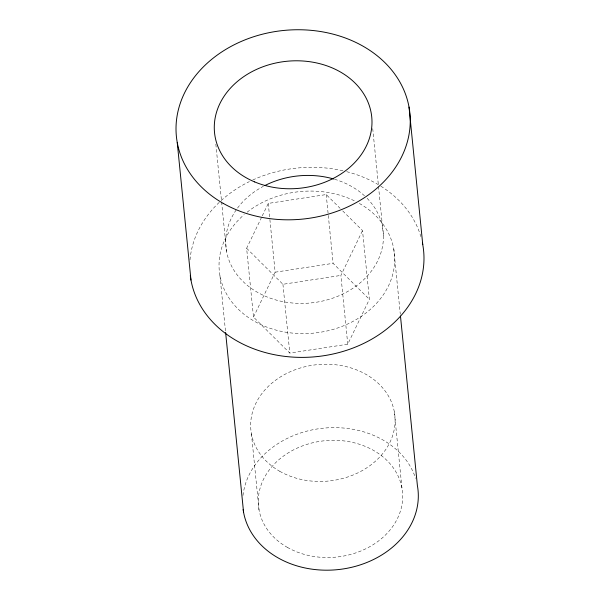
<?xml version="1.0" encoding="UTF-8"?>
<svg xmlns="http://www.w3.org/2000/svg" width="600" height="600" viewBox="0 0 600 600"><rect width="100%" height="100%" fill="white"/><g stroke="black" fill="none" stroke-linecap="round" stroke-linejoin="round"><path stroke-width="0.45" stroke-dasharray="3 2.25" d="M342.72 210.923L362.52 230.565L369.39 299.347L347.745 344.212L289.8 353.07L253.5 317.062L246.63 248.28L261.862 216.705M262.26 215.88L268.275 203.415L326.22 194.558L340.08 208.305M253.5 317.062L275.138 272.197L269.76 218.288M347.745 344.212L340.882 275.423L362.52 230.565M275.138 272.197L333.082 263.34L369.39 299.347M246.63 248.28L282.938 284.288L340.882 275.423M393.78 249.06L400.29 314.257M372.735 128.618L378.428 185.55M378.502 186.405L383.43 235.8M394.35 411.923L401.947 487.987M326.22 194.558L333.082 263.34M282.938 284.288L289.8 353.07M268.275 203.415L269.663 217.358M251.423 433.77L259.013 509.842M215.843 144.165L221.535 201.097M221.61 201.952L226.545 251.347M219.945 275.632L225.525 331.515M359.347 203.43A87.99 71.093 -5.7 0 1 374.843 305.115A87.99 71.093 -5.7 0 1 248.197 317.37A87.99 71.093 -5.7 0 1 244.23 214.575M247.11 212.205A87.99 71.093 -5.7 0 1 355.447 201.345M243 495.472A87.99 71.093 -5.7 0 1 323.513 428.16A87.99 71.093 -5.7 0 1 415.597 478.388M190.02 259.868A117.323 94.793 -5.7 0 1 220.5 201.188M221.167 200.572A117.323 94.793 -5.7 0 1 249.375 181.597M252.757 179.993A117.323 94.793 -5.7 0 1 343.192 170.82M346.702 171.683A117.323 94.793 -5.7 0 1 380.055 185.692M380.85 186.188A117.323 94.793 -5.7 0 1 420.847 236.58M367.087 198.292A78.998 63.825 -5.7 0 1 350.415 289.868A78.998 63.825 -5.7 0 1 238.83 276.99A78.998 63.825 -5.7 0 1 263.385 186.315M334.59 179.257A78.998 63.825 -5.7 0 1 364.493 195.78M287.325 547.357A72.345 58.455 -5.7 0 0 402.21 503.265A72.345 58.455 -5.7 0 0 301.897 446.123A72.345 58.455 -5.7 0 0 287.325 547.357M279.735 471.285A72.345 58.455 -5.7 0 0 394.62 427.192A72.345 58.455 -5.7 0 0 294.308 370.05A72.345 58.455 -5.7 0 0 279.735 471.285"/><path stroke-width="0.9" d="M409.028 107.062L422.76 244.635M400.478 316.118L417.397 485.625A87.99 71.093 -5.7 0 1 341.475 569.19A87.99 71.093 -5.7 0 1 243.127 509.46M225.615 332.445L243.562 512.197M177.24 142.493L190.972 280.065M422.408 242.843A117.323 94.793 -5.7 0 1 322.11 355.972A117.323 94.793 -5.7 0 1 190.29 275.543M264.99 185.483A78.998 63.825 -5.7 0 1 333.72 179.002M223.155 203.333A117.323 94.793 -5.7 0 0 409.455 131.835A117.323 94.793 -5.7 0 0 246.788 39.172A117.323 94.793 -5.7 0 0 223.155 203.333M254.678 181.92A78.998 63.825 -5.7 0 0 371.985 121.163A78.998 63.825 -5.7 0 0 252.743 71.258A78.998 63.825 -5.7 0 0 254.678 181.92"/></g></svg>
